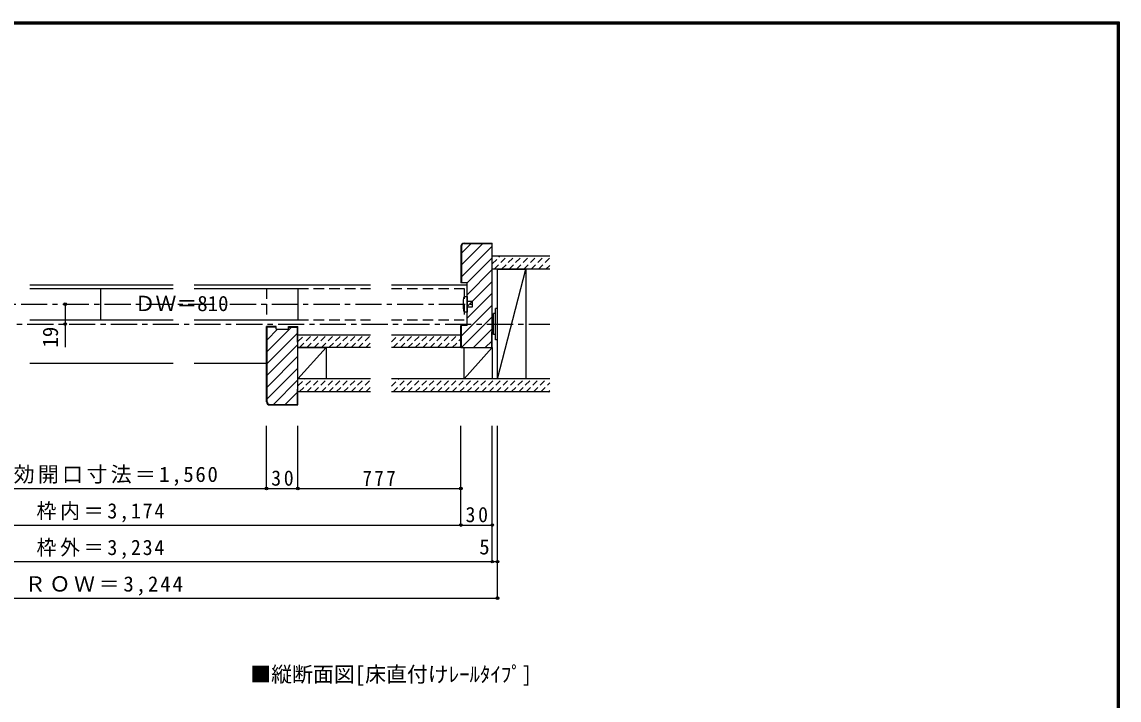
# Model space of a CAD drawing. Units: millimetres at full size, sheet at 1:5. Extents: x -973 to 977, y -718 to 696.
# Drawn here: x -74 to 977, y 46 to 696 of the extents above; entities that cross this region are included whole.
import ezdxf
from ezdxf.enums import TextEntityAlignment as Align

# ---------------------------------------------------------------- set-up
doc = ezdxf.new("R2010")
doc.units = ezdxf.units.MM
doc.header["$LTSCALE"] = 5
doc.header["$PDMODE"] = 32
doc.header["$PDSIZE"] = 2.5
for name, pattern in [('CHAIN1', [8, 5, -1, 1, -1]), ('DASHED1', [1.8, 1.2, -0.6]), ('DASHED2', [3, 2, -1])]:
    doc.linetypes.add(name, pattern=pattern)
for name, color, linetype in [('0-1_通り芯', 4, 'CHAIN1'), ('0-2_柱', 7, 'Continuous'), ('0-3_仕上げ', 2, 'Continuous'), ('0-4_枠', 3, 'Continuous'), ('0-6_扉', 6, 'Continuous'), ('0-7_金物', 7, 'Continuous'), ('0-A_文字', 3, 'Continuous'), ('0-B_寸法', 7, 'Continuous'), ('0-C_ハッチ', 4, 'DASHED1'), ('F-1_枠', 6, 'Continuous')]:
    doc.layers.add(name, color=color, linetype=linetype)
doc.styles.add('ＭＳ ゴシック', font='')
doc.styles.get('ＭＳ ゴシック').set_extended_font_data('MS Gothic')

msp = doc.modelspace()

# ---------------------------------------------------------------- linework, layer by layer
at = {"layer": '0-1_通り芯'}
for p, q in [((-354.404, 425.5), (357.71, 425.5)), ((-428.39, 406.5), (431.71, 406.5))]:
    msp.add_line(p, q, dxfattribs=at)
at = {"layer": '0-2_柱'}
for p, q in [((381.71, 354), (381.71, 459)), ((381.71, 459), (408.71, 459)), ((381.71, 354), (408.71, 459)), ((408.71, 459), (408.71, 354)), ((217.681, 384), (190.681, 354)), ((190.681, 384), (217.681, 384)), ((190.681, 354), (190.681, 384)), ((217.681, 384), (217.681, 354)), ((376.71, 384), (376.71, 354)), ((217.681, 354), (190.681, 354)), ((408.71, 354), (381.71, 354))]:
    msp.add_line(p, q, dxfattribs=at)
at = {"layer": '0-2_柱', "color": 3}
msp.add_line((190.681, 354), (190.681, 384), dxfattribs=at)
at = {"layer": '0-2_柱'}
msp.add_lwpolyline([(376.71, 354), (349.71, 354), (349.71, 384), (376.71, 384), (349.71, 354)], dxfattribs=at)
at = {"layer": '0-3_仕上げ'}
for p, q in [((431.696, 471.5), (376.71, 471.5)), ((376.71, 459), (376.71, 471.5)), ((431.696, 459), (376.71, 459)), ((260.203, 396), (190.681, 396)), ((346.71, 396), (280.203, 396)), ((260.203, 384), (190.681, 384)), ((346.71, 384), (280.203, 384)), ((260.203, 354), (190.681, 354)), ((431.696, 354), (280.203, 354)), ((431.696, 341.5), (280.203, 341.5))]:
    msp.add_line(p, q, dxfattribs=at)
msp.add_lwpolyline([(260.203, 341.5), (190.681, 341.5), (190.681, 354)], dxfattribs=at)
at = {"layer": '0-4_枠'}
for p, q in [((349.71, 484), (376.71, 484)), ((349.71, 483.5), (376.21, 483.5)), ((376.21, 483.5), (376.21, 469)), ((346.71, 481), (346.71, 446)), ((347.21, 481), (347.21, 446)), ((376.71, 469), (376.21, 469)), ((169.681, 404), (160.681, 404)), ((160.681, 332), (160.681, 404)), ((169.681, 403.5), (161.181, 403.5)), ((161.181, 332), (161.181, 403.5)), ((169.681, 401.5), (169.681, 404)), ((181.681, 404), (190.681, 404)), ((181.681, 403.5), (190.181, 403.5)), ((190.181, 389), (190.181, 403.5)), ((190.681, 329), (190.681, 404)), ((352.71, 405), (346.71, 405)), ((346.71, 384), (346.71, 405)), ((347.21, 384), (347.21, 405)), ((190.181, 389), (190.681, 389)), ((190.181, 344), (190.681, 344)), ((190.181, 329.5), (190.181, 344)), ((163.681, 329.5), (190.181, 329.5)), ((163.681, 329), (190.681, 329))]:
    msp.add_line(p, q, dxfattribs=at)
at = {"layer": '0-4_枠', "color": 4}
for p, q in [((-65.96, 444), (71.207, 444)), ((91.207, 444), (260.203, 444)), ((280.203, 444), (352.71, 444)), ((-65.96, 369), (71.207, 369)), ((91.207, 369), (160.681, 369))]:
    msp.add_line(p, q, dxfattribs=at)
at = {"layer": '0-4_枠'}
for points in [[(346.71, 384), (376.71, 384), (376.71, 484)], [(352.71, 405), (352.71, 446), (346.71, 446)], [(169.681, 401.5), (181.681, 401.5), (181.681, 404)], [(376.21, 384), (376.21, 399), (376.71, 399)]]:
    msp.add_lwpolyline(points, dxfattribs=at)
for centre, radius, start, end in [((349.71, 481), 3, 90, 180), ((349.71, 481), 2.5, 90, 180), ((163.681, 332), 3, 180, 270), ((163.681, 332), 2.5, 180, 270)]:
    msp.add_arc(centre, radius, start, end, dxfattribs=at)
at = {"layer": '0-6_扉'}
for p, q in [((-65.96, 440.5), (71.207, 440.5)), ((1.653, 440.5), (1.653, 410.5)), ((91.207, 440.5), (190.681, 440.5)), ((190.681, 440.5), (190.681, 410.5)), ((-65.96, 410.5), (71.207, 410.5)), ((91.207, 410.5), (190.681, 410.5))]:
    msp.add_line(p, q, dxfattribs=at)
at = {"layer": '0-6_扉', "color": 2, "linetype": 'DASHED2'}
for p, q in [((160.681, 440.5), (160.681, 410.5)), ((160.681, 440.5), (260.203, 440.5)), ((280.203, 440.5), (349.71, 440.5)), ((349.71, 440.5), (349.71, 410.5)), ((160.681, 410.5), (260.203, 410.5)), ((280.203, 410.5), (349.71, 410.5))]:
    msp.add_line(p, q, dxfattribs=at)
at = {"layer": '0-7_金物'}
for p, q in [((357.71, 428), (352.71, 428)), ((352.71, 423), (357.71, 423)), ((357.71, 423), (357.71, 428)), ((379.71, 391.5), (379.71, 421.5)), ((381.71, 421.5), (379.71, 421.5)), ((381.71, 391.5), (381.71, 421.5)), ((352.71, 418), (349.71, 418)), ((377.71, 415.5), (376.71, 415.5)), ((379.71, 416.5), (377.71, 416.5)), ((377.71, 396.5), (377.71, 416.5)), ((377.71, 397.5), (376.71, 397.5)), ((379.71, 396.5), (377.71, 396.5)), ((381.71, 391.5), (379.71, 391.5))]:
    msp.add_line(p, q, dxfattribs=at)
msp.add_lwpolyline([(349.71, 433), (352.71, 433), (352.71, 418)], dxfattribs=at)
msp.add_arc((377.335, 425.5), 28.625, 164.81071, 195.18929, dxfattribs=at)
at = {"layer": '0-B_寸法', "color": 4}
for p, q in [((-32.154, 425.5), (-32.154, 384.5)), ((160.681, 249), (160.681, 309)), ((190.681, 249), (190.681, 309)), ((346.71, 214), (346.71, 309)), ((376.71, 179), (376.71, 309)), ((376.71, 179), (376.71, 309)), ((381.71, 144), (381.71, 309)), ((-157.375, 249), (160.681, 249)), ((160.681, 249), (190.681, 249)), ((190.681, 249), (346.71, 249)), ((-343.404, 214), (346.71, 214)), ((346.71, 214), (376.71, 214)), ((-373.404, 179), (376.71, 179)), ((376.71, 179), (381.71, 179)), ((-378.404, 144), (381.71, 144))]:
    msp.add_line(p, q, dxfattribs=at)
at = {"layer": '0-B_寸法'}
for p in [(-32.154, 425.5), (-32.154, 406.5), (160.681, 249), (190.681, 249), (346.71, 249), (346.71, 214), (376.71, 214), (376.71, 179), (376.71, 179), (381.71, 179), (381.71, 144)]:
    msp.add_point(p, dxfattribs=at)
at = {"layer": '0-C_ハッチ', "linetype": 'Continuous'}
for p, q in [((356.324, 483.5), (347.21, 474.386)), ((367.637, 483.5), (347.21, 463.073)), ((376.21, 480.759), (347.21, 451.759)), ((376.21, 469.445), (352.71, 445.945)), ((376.71, 458.631), (352.71, 434.631)), ((376.71, 447.318), (352.71, 423.318)), ((376.71, 436.004), (352.71, 412.004)), ((376.71, 424.69), (347.21, 395.19)), ((376.71, 413.377), (347.333, 384)), ((184.53, 403.5), (161.181, 380.152)), ((171.216, 401.5), (161.181, 391.465)), ((376.71, 402.063), (358.647, 384)), ((190.181, 397.838), (161.181, 368.838)), ((376.21, 390.249), (369.961, 384)), ((190.681, 387.024), (161.181, 357.524)), ((190.681, 375.711), (161.181, 346.211)), ((190.681, 364.397), (161.181, 334.897)), ((190.681, 353.083), (167.098, 329.5)), ((190.181, 341.269), (178.412, 329.5))]:
    msp.add_line(p, q, dxfattribs=at)
at = {"layer": '0-C_ハッチ'}
for p, q in [((376.71, 464.232), (383.978, 471.5)), ((376.71, 471.303), (376.907, 471.5)), ((378.549, 459), (391.049, 471.5)), ((385.62, 459), (398.12, 471.5)), ((392.691, 459), (405.191, 471.5)), ((399.762, 459), (412.262, 471.5)), ((406.833, 459), (419.333, 471.5)), ((413.904, 459), (426.404, 471.5)), ((420.975, 459), (431.696, 469.72)), ((428.047, 459), (431.696, 462.649)), ((190.681, 389.718), (196.964, 396)), ((192.035, 384), (204.035, 396)), ((199.106, 384), (211.106, 396)), ((206.177, 384), (218.177, 396)), ((213.248, 384), (225.248, 396)), ((220.319, 384), (232.319, 396)), ((227.39, 384), (239.39, 396)), ((234.461, 384), (246.461, 396)), ((241.532, 384), (253.532, 396)), ((248.603, 384), (260.203, 395.6)), ((280.203, 389.466), (286.738, 396)), ((281.809, 384), (293.809, 396)), ((288.88, 384), (300.88, 396)), ((295.951, 384), (307.951, 396)), ((303.022, 384), (315.022, 396)), ((310.093, 384), (322.093, 396)), ((317.164, 384), (329.164, 396)), ((324.235, 384), (336.235, 396)), ((331.306, 384), (343.306, 396)), ((338.377, 384), (346.71, 392.333)), ((255.674, 384), (260.203, 388.529)), ((345.448, 384), (346.71, 385.262)), ((190.681, 347.291), (197.39, 354)), ((191.961, 341.5), (204.461, 354)), ((199.032, 341.5), (211.532, 354)), ((206.103, 341.5), (218.603, 354)), ((213.174, 341.5), (225.674, 354)), ((220.246, 341.5), (232.746, 354)), ((227.317, 341.5), (239.817, 354)), ((234.388, 341.5), (246.888, 354)), ((241.459, 341.5), (253.959, 354)), ((248.53, 341.5), (260.203, 353.173)), ((280.203, 347.039), (287.164, 354)), ((281.735, 341.5), (294.235, 354)), ((288.806, 341.5), (301.306, 354)), ((295.877, 341.5), (308.377, 354)), ((302.948, 341.5), (315.448, 354)), ((310.019, 341.5), (322.519, 354)), ((317.09, 341.5), (329.59, 354)), ((324.161, 341.5), (336.661, 354)), ((331.232, 341.5), (343.732, 354)), ((338.304, 341.5), (350.804, 354)), ((345.375, 341.5), (357.875, 354)), ((352.446, 341.5), (364.946, 354)), ((359.517, 341.5), (372.017, 354)), ((366.588, 341.5), (379.088, 354)), ((373.659, 341.5), (386.159, 354)), ((380.73, 341.5), (393.23, 354)), ((387.801, 341.5), (400.301, 354)), ((394.872, 341.5), (407.372, 354)), ((401.943, 341.5), (414.443, 354)), ((409.014, 341.5), (421.514, 354)), ((416.085, 341.5), (428.585, 354)), ((423.156, 341.5), (431.71, 350.053)), ((255.601, 341.5), (260.203, 346.102)), ((430.227, 341.5), (431.71, 342.982))]:
    msp.add_line(p, q, dxfattribs=at)
at = {"layer": 'F-1_枠'}
for p, q in [((-973.347, 695.833), (976.653, 695.833)), ((-973.347, 695), (976.653, 695)), ((-973.347, 694.167), (976.653, 694.167)), ((974.986, 695.833), (974.986, -700.833)), ((975.82, 695.833), (975.82, -700.833)), ((976.653, 695.833), (976.653, -700.833))]:
    msp.add_line(p, q, dxfattribs=at)

# ---------------------------------------------------------------- texts
at = {"layer": '0-A_文字', "color": 7, "style": 'ＭＳ ゴシック'}
msp.add_text('■縦断面図[床直付けﾚｰﾙﾀｲﾌﾟ]', height=14.66, dxfattribs=at).set_placement((144.986, 59.319), align=Align.BOTTOM_LEFT)
at = {"layer": '0-B_寸法', "style": 'ＭＳ ゴシック'}
for s, p in [('ＤＷ＝810', (34.266, 414.5)), ('5', (364.21, 181.5))]:
    msp.add_text(s, height=14.66, dxfattribs=at).set_placement(p, align=Align.BOTTOM_LEFT)
msp.add_text('19', height=14.66, rotation=90, dxfattribs=at).set_placement((-34.654, 384), align=Align.BOTTOM_LEFT)
at = {"layer": '0-B_寸法', "char_height": 14.66, "attachment_point": 7, "style": 'ＭＳ ゴシック'}
for s, insert in [('\\T1.16;有効開口寸法＝1,560', (-104.597, 251.5)), ('\\T1.27;\\W0.95;30', (165.056, 251.5)), ('\\T1.27;\\W0.9;777', (252.446, 251.5)), ('\\T1.19;\\W0.95;枠内＝3,174', (-59.597, 216.5)), ('\\T1.27;\\W0.95;30', (351.085, 216.5)), ('\\T1.19;\\W0.95;枠外＝3,234', (-59.597, 181.5)), ('\\T1.18;ＲＯＷ＝3,244', (-70.847, 146.5))]:
    msp.add_mtext(s, dxfattribs=dict(at, insert=insert))

doc.saveas('drawing.dxf')
